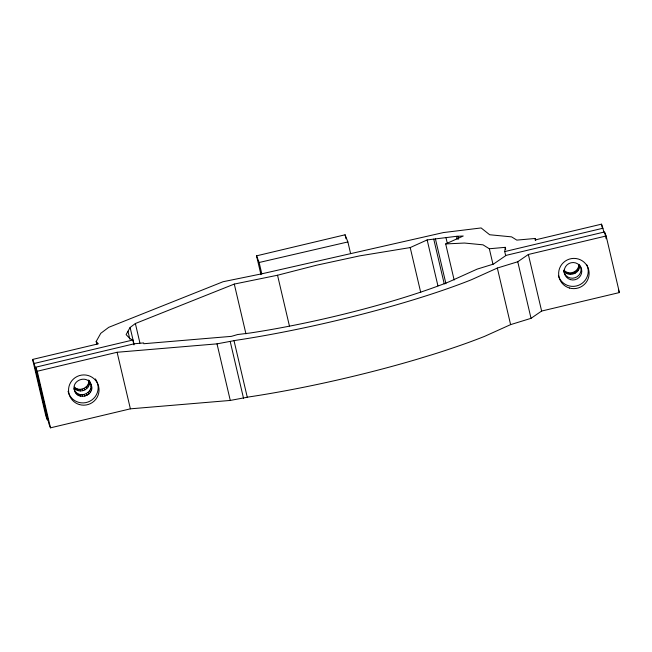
<?xml version="1.0" encoding="UTF-8"?>
<svg xmlns="http://www.w3.org/2000/svg" width="652" height="652" viewBox="0 0 652 652"><rect width="100%" height="100%" fill="white"/><g stroke="black" fill="none" stroke-linecap="round" stroke-linejoin="round"><path stroke-width="0.98" d="M505.65 255.486L504.729 251.59L505.251 247.336L489.334 248.762L483.01 244.834L464.452 243.041L445.691 243.929L454.151 280.018M96.855 344.435L96.17 341.509L100.775 333.311L108.754 327.32L223.09 281.721L261.794 273.816L443.49 232.552L481.111 227.947L489.685 234.753L511.592 236.872L516.816 240.115L535.259 238.469L535.08 239.96L601.511 224.166L604.005 232.104M74.287 387.133C79.373 392.154 88.941 387.989 88.916 380.882L89.552 382.496C89.56 389.977 79.283 393.881 74.328 388.274M75.795 392.023C81.443 398.486 93.089 392.268 90.791 383.979C96.545 394.786 77.392 402.064 74.458 390.181L76.488 393.8M564.094 270.939C569.049 276.546 579.326 272.642 579.31 265.152L579.628 265.959C579.718 274.142 567.647 277.63 563.515 270.515M445.691 243.929L463.238 236.008L456.514 236.326L427.158 239.928L410.206 247.573L359.651 255.877L316.31 265.266L277.532 275.234L234.28 284.076L135.363 323.522L130.107 327.467L126.105 334.606L129.935 338.632L132.829 340.018L133.97 344.892M35.648 367.223L37.221 371.257L117.107 352.267L217.01 343.857L235.812 340.336A201.843 29.487 -13.2 0 0 471.38 279.757L497.337 268.045L517.761 261.754L528.356 254.476L606.132 235.983L619.4 292.561L541.633 311.053L531.03 318.331L510.606 324.623L484.648 336.334A201.843 29.487 -13.2 0 1 249.08 396.913L230.278 400.434L130.384 408.837L50.489 427.834L48.916 423.8L35.648 367.223L134.296 343.767L143.636 342.928L143.774 343.726L231.452 336.35L237.654 334.533L249.545 333.082A171.036 24.988 -13.2 0 0 449.163 281.754L477.134 269.121L493.425 264.109L506.196 255.339L604.551 231.949L606.132 235.983M260.955 274.655L256.538 255.845L345.079 234.793L347.875 241.941L350.531 253.261M32.6 359.439L34.181 363.474L47.449 420.051L45.868 416.017L32.6 359.439L98.346 343.808L96.17 341.509M34.181 363.474L132.829 340.018M504.729 251.59L603.084 228.2M256.538 255.845L259.137 262.495L347.875 241.941M91.492 385.748L89.984 381.852L90.677 383.629C86.357 374.786 71.72 380.352 74.344 389.831M618.455 290.14L619.4 292.561M577.99 269.488L578.3 270.295M574.656 272.593L574.974 273.408M570.223 273.653L570.541 274.459M565.871 272.373L566.181 273.18M88.648 380.002L89.348 381.779M91.019 386.245L91.712 388.013M88.542 383.132L89.177 384.745M90.644 388.494L91.337 390.271M87.596 385.21L88.224 386.823M89.691 390.572L90.383 392.349M86.137 386.978L86.765 388.592M88.232 392.341L88.925 394.118M84.263 388.323L84.899 389.937M86.366 393.686L87.058 395.462M82.119 389.138L82.747 390.752M84.214 394.501L84.907 396.277M79.829 389.374L80.465 390.988M81.932 394.737L82.625 396.514M77.564 389.016L78.199 390.63M79.658 394.378L80.359 396.155M75.477 388.095L76.105 389.709M77.572 393.458L78.264 395.234M73.921 388.763L75.151 391.958M604.779 232.927L606.156 238.779M601.511 224.166L602.424 228.07M535.259 238.469L535.716 240.417M528.356 254.476L541.633 311.053M517.761 261.754L531.03 318.331M505.251 247.336L505.707 249.292M497.337 268.045L510.606 324.623M489.334 248.762L492.993 264.37M457.883 236.26L458.568 239.186M456.514 236.326L457.199 239.251M445.968 237.621L447.337 243.473M435.422 238.909L445.944 283.783M433.743 239.121L444.265 283.987M427.158 239.928L437.908 285.772M410.206 247.573L420.727 292.446M345.079 234.793L346.008 238.754M277.532 275.234L289.423 325.959M259.137 262.495L261.794 273.816M234.28 284.076L245.943 333.824M233.987 340.556L247.255 397.133M230.246 341.656L243.514 398.225M217.01 343.857L230.278 400.434M135.363 323.522L139.935 343.033M130.107 327.467L133.994 344.052M127.971 331.273L129.805 339.073M117.107 352.267L130.384 408.837M37.221 371.257L50.489 427.834M89.406 380.98L89.552 382.496M580.394 266A8.81 8.712 -21.4 0 1 575.031 277.76A8.81 8.712 -21.4 0 1 563.727 271.525M586.89 264.924A15.273 15.102 -21.4 0 1 578.357 285.38A15.273 15.102 -21.4 0 1 558.397 275.739M96.814 381.453A15.273 15.102 -21.4 0 1 87.808 402.08A15.273 15.102 -21.4 0 1 68.061 391.322M95.322 378.893A15.273 15.102 -21.4 0 1 96.374 380.572M579 264.345A8.81 8.712 -21.4 0 1 563.776 270.132M79.365 404.558A15.273 15.102 -21.4 0 0 98.656 386.514A15.273 15.102 -21.4 0 0 73.383 379.073A15.273 15.102 -21.4 0 0 79.365 404.558M570.435 279.627A8.81 8.712 -21.4 0 0 581.568 269.219A8.81 8.712 -21.4 0 0 566.987 264.932A8.81 8.712 -21.4 0 0 570.435 279.627M569.441 288.021A15.273 15.102 -21.4 0 0 588.732 269.985A15.273 15.102 -21.4 0 0 563.467 262.544A15.273 15.102 -21.4 0 0 569.441 288.021"/></g></svg>
